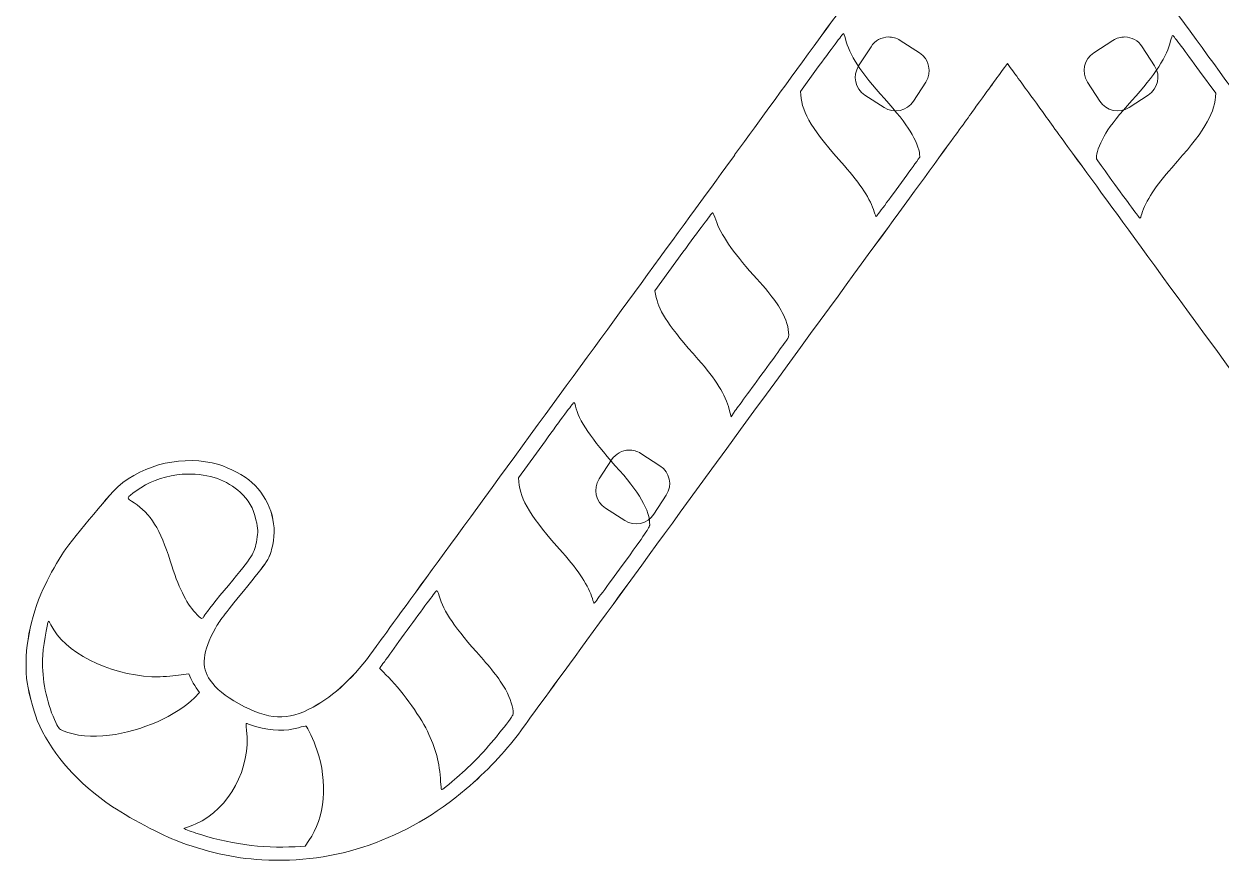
# Model space of a CAD drawing. Header units: centimetres. Extents: x -27.4 to 27.4, y -38.2 to 38.3.
# Drawn here: x -22.61 to -11.59, y -38.23 to -30.47 of the extents above; entities that cross this region are included whole.
import ezdxf

# ---------------------------------------------------------------- set-up
doc = ezdxf.new("R2010")
doc.units = ezdxf.units.CM
doc.header["$MEASUREMENT"] = 0
doc.layers.add('layer 1', color=7, linetype='Continuous')

msp = doc.modelspace()

# ---------------------------------------------------------------- linework, layer by layer
at = {"layer": 'layer 1', "color": 1, "lineweight": 9}
for points, knots in [([(-11.87119, -26.58592), (-12.13626, -26.58188), (-12.39612, -26.68261), (-12.55038, -26.86274), (-12.55038, -26.86274), (-12.57625, -26.89314), (-12.88287, -27.30877), (-13.23125, -27.78655), (-13.23125, -27.78655), (-13.28624, -27.86187), (-13.47354, -28.11848), (-13.55411, -28.229), (-13.55411, -28.229), (-13.63092, -28.12386), (-13.81189, -27.87586), (-13.86475, -27.80346), (-13.86475, -27.80346), (-14.21314, -27.32568), (-14.51975, -26.9101), (-14.54578, -26.87948), (-14.54578, -26.87948), (-14.69988, -26.69935), (-14.95974, -26.59862), (-15.22486, -26.60271), (-15.22486, -26.60271), (-15.31338, -26.604), (-15.4022, -26.617), (-15.48814, -26.6424), (-15.48814, -26.6424), (-15.56055, -26.66402), (-15.5975, -26.67998), (-15.67153, -26.7218), (-15.67153, -26.7218), (-15.72263, -26.75059), (-15.77812, -26.78558), (-15.79503, -26.79942), (-15.79503, -26.79942), (-15.969, -26.94263), (-16.05295, -27.15351), (-16.0175, -27.35872), (-16.0175, -27.35872), (-15.99617, -27.48274), (-15.98513, -27.50028), (-15.59666, -28.03259), (-15.59666, -28.03259), (-15.38237, -28.32632), (-14.81573, -29.10283), (-14.50379, -29.53033), (-14.50379, -29.53033), (-14.80061, -29.937), (-14.98466, -30.18938), (-15.27918, -30.5928), (-15.27918, -30.5928), (-15.577, -31.00092), (-15.82712, -31.34377), (-16.06727, -31.67312), (-16.06727, -31.67312), (-16.06727, -31.67312), (-16.06565, -31.67462), (-16.06565, -31.67462), (-16.06565, -31.67462), (-16.48274, -32.24626), (-17.18847, -33.21336), (-17.87617, -34.15539), (-17.87617, -34.15539), (-18.65401, -35.22125), (-19.33697, -36.15761), (-19.39312, -36.23652), (-19.39312, -36.23652), (-19.56725, -36.47917), (-19.75504, -36.65606), (-19.9503, -36.7615), (-19.9503, -36.7615), (-20.18643, -36.88876), (-20.36039, -36.88076), (-20.63067, -36.73058), (-20.63067, -36.73058), (-20.76947, -36.65327), (-20.83846, -36.59715), (-20.89724, -36.51367), (-20.89724, -36.51367), (-20.98427, -36.38998), (-20.97061, -36.25101), (-20.85021, -36.03505), (-20.85021, -36.03505), (-20.81051, -35.96428), (-20.77093, -35.91187), (-20.5913, -35.69237), (-20.5913, -35.69237), (-20.35893, -35.40855), (-20.34981, -35.39426), (-20.32148, -35.26604), (-20.32148, -35.26604), (-20.27624, -35.0605), (-20.35077, -34.83737), (-20.51415, -34.69011), (-20.51415, -34.69011), (-20.57988, -34.63075), (-20.72361, -34.55343), (-20.8183, -34.52644), (-20.8183, -34.52644), (-21.13611, -34.43578), (-21.50942, -34.5181), (-21.74782, -34.73147), (-21.74782, -34.73147), (-21.8316, -34.80662), (-22.19645, -35.24875), (-22.26397, -35.35731), (-22.26397, -35.35731), (-22.32842, -35.46079), (-22.39337, -35.5796), (-22.43582, -35.67204), (-22.43582, -35.67204), (-22.55641, -35.9342), (-22.6132, -36.23848), (-22.58879, -36.49267), (-22.58879, -36.49267), (-22.5795, -36.58999), (-22.52859, -36.79179), (-22.49018, -36.88339), (-22.49018, -36.88339), (-22.37254, -37.16442), (-22.16604, -37.41062), (-21.85814, -37.63728), (-21.85814, -37.63728), (-21.71754, -37.7408), (-21.38265, -37.92368), (-21.21681, -37.98766), (-21.21681, -37.98766), (-20.94294, -38.09327), (-20.68275, -38.15218), (-20.42142, -38.16781), (-20.42142, -38.16781), (-19.74301, -38.2083), (-19.09272, -37.98247), (-18.53946, -37.51427), (-18.53946, -37.51427), (-18.35557, -37.35854), (-18.17707, -37.17058), (-18.05843, -37.0087), (-18.05843, -37.0087), (-18.0161, -36.95075), (-17.34536, -36.03135), (-16.56768, -34.96548), (-16.56768, -34.96548), (-14.93046, -32.72159), (-14.58106, -32.24284), (-14.09616, -31.57827), (-14.09616, -31.57827), (-13.97948, -31.4183), (-13.89975, -31.3086), (-13.84067, -31.22467), (-13.84067, -31.22467), (-13.66608, -30.98546), (-13.70136, -31.03379), (-13.55411, -30.83183), (-13.55411, -30.83183), (-13.40163, -31.04095), (-13.43725, -30.99197), (-13.25516, -31.24158), (-13.25516, -31.24158), (-13.19609, -31.3254), (-13.11636, -31.43525), (-12.99968, -31.59501), (-12.99968, -31.59501), (-12.51476, -32.25963), (-12.16538, -32.73853), (-10.52816, -34.98222), (-10.52816, -34.98222), (-9.75048, -36.0481), (-9.07973, -36.96766), (-9.03741, -37.02544), (-9.03741, -37.02544), (-8.9188, -37.18736), (-8.74026, -37.37529), (-8.55638, -37.53106), (-8.55638, -37.53106), (-8.00311, -37.99938), (-7.35286, -38.22524), (-6.67445, -38.18472), (-6.67445, -38.18472), (-6.41309, -38.16909), (-6.1529, -38.11019), (-5.87903, -38.00459), (-5.87903, -38.00459), (-5.71319, -37.94064), (-5.3783, -37.75755), (-5.2377, -37.65407), (-5.2377, -37.65407), (-4.92985, -37.42753), (-4.72334, -37.18117), (-4.60565, -36.90013), (-4.60565, -36.90013), (-4.56725, -36.80853), (-4.51634, -36.60673), (-4.50705, -36.50942), (-4.50705, -36.50942), (-4.48264, -36.25542), (-4.53946, -35.95095), (-4.66002, -35.68879), (-4.66002, -35.68879), (-4.70251, -35.59652), (-4.76742, -35.47758), (-4.83186, -35.37422), (-4.83186, -35.37422), (-4.89939, -35.26553), (-5.26424, -34.82342), (-5.34805, -34.7484), (-5.34805, -34.7484), (-5.58642, -34.53489), (-5.95972, -34.45253), (-6.27754, -34.54318), (-6.27754, -34.54318), (-6.37227, -34.57034), (-6.51595, -34.64766), (-6.58168, -34.7069), (-6.58168, -34.7069), (-6.74507, -34.85433), (-6.81959, -35.07724), (-6.77436, -35.28295), (-6.77436, -35.28295), (-6.74603, -35.41101), (-6.73695, -35.42534), (-6.50454, -35.70928), (-6.50454, -35.70928), (-6.3249, -35.92866), (-6.28537, -35.98106), (-6.24567, -36.05201), (-6.24567, -36.05201), (-6.12523, -36.26776), (-6.11157, -36.40673), (-6.19863, -36.53041), (-6.19863, -36.53041), (-6.25737, -36.6139), (-6.32636, -36.67005), (-6.46517, -36.74733), (-6.46517, -36.74733), (-6.73545, -36.89772), (-6.90941, -36.90568), (-7.14553, -36.77824), (-7.14553, -36.77824), (-7.34083, -36.67297), (-7.52858, -36.49608), (-7.70272, -36.25331), (-7.70272, -36.25331), (-7.75887, -36.17436), (-8.44181, -35.23804), (-9.21967, -34.17233), (-9.21967, -34.17233), (-9.90737, -33.2301), (-10.6131, -32.26321), (-11.03019, -31.69154), (-11.03019, -31.69154), (-11.03019, -31.69154), (-11.02856, -31.68991), (-11.02856, -31.68991), (-11.02856, -31.68991), (-11.26876, -31.36068), (-11.51888, -31.01784), (-11.81666, -30.60971), (-11.81666, -30.60971), (-12.11593, -30.19979), (-12.30339, -29.94267), (-12.60442, -29.53033), (-12.60442, -29.53033), (-12.28677, -29.09504), (-11.7161, -28.31279), (-11.49917, -28.01568), (-11.49917, -28.01568), (-11.11092, -27.48353), (-11.09983, -27.46578), (-11.07834, -27.34197), (-11.07834, -27.34197), (-11.04306, -27.1366), (-11.12683, -26.92572), (-11.3008, -26.78267), (-11.3008, -26.78267), (-11.31771, -26.76867), (-11.37337, -26.73384), (-11.42431, -26.70505), (-11.42431, -26.70505), (-11.49851, -26.66323), (-11.53546, -26.64711), (-11.60769, -26.62562), (-11.60769, -26.62562), (-11.69364, -26.60007), (-11.78266, -26.58725), (-11.87101, -26.58592), (-11.87101, -26.58592), (-11.87101, -26.58592), (-11.87119, -26.58592), (-11.87119, -26.58592)], [0, 0, 0, 0, 0.01351351, 0.01351351, 0.01351351, 0.01351351, 0.02702703, 0.02702703, 0.02702703, 0.02702703, 0.04054054, 0.04054054, 0.04054054, 0.04054054, 0.05405405, 0.05405405, 0.05405405, 0.05405405, 0.06756757, 0.06756757, 0.06756757, 0.06756757, 0.08108108, 0.08108108, 0.08108108, 0.08108108, 0.09459459, 0.09459459, 0.09459459, 0.09459459, 0.10810811, 0.10810811, 0.10810811, 0.10810811, 0.12162162, 0.12162162, 0.12162162, 0.12162162, 0.13513514, 0.13513514, 0.13513514, 0.13513514, 0.14864865, 0.14864865, 0.14864865, 0.14864865, 0.16216216, 0.16216216, 0.16216216, 0.16216216, 0.17567568, 0.17567568, 0.17567568, 0.17567568, 0.18918919, 0.18918919, 0.18918919, 0.18918919, 0.2027027, 0.2027027, 0.2027027, 0.2027027, 0.21621622, 0.21621622, 0.21621622, 0.21621622, 0.22972973, 0.22972973, 0.22972973, 0.22972973, 0.24324324, 0.24324324, 0.24324324, 0.24324324, 0.25675676, 0.25675676, 0.25675676, 0.25675676, 0.27027027, 0.27027027, 0.27027027, 0.27027027, 0.28378378, 0.28378378, 0.28378378, 0.28378378, 0.2972973, 0.2972973, 0.2972973, 0.2972973, 0.31081081, 0.31081081, 0.31081081, 0.31081081, 0.32432432, 0.32432432, 0.32432432, 0.32432432, 0.33783784, 0.33783784, 0.33783784, 0.33783784, 0.35135135, 0.35135135, 0.35135135, 0.35135135, 0.36486486, 0.36486486, 0.36486486, 0.36486486, 0.37837838, 0.37837838, 0.37837838, 0.37837838, 0.39189189, 0.39189189, 0.39189189, 0.39189189, 0.40540541, 0.40540541, 0.40540541, 0.40540541, 0.41891892, 0.41891892, 0.41891892, 0.41891892, 0.43243243, 0.43243243, 0.43243243, 0.43243243, 0.44594595, 0.44594595, 0.44594595, 0.44594595, 0.45945946, 0.45945946, 0.45945946, 0.45945946, 0.47297297, 0.47297297, 0.47297297, 0.47297297, 0.48648649, 0.48648649, 0.48648649, 0.48648649, 0.5, 0.5, 0.5, 0.5, 0.51351351, 0.51351351, 0.51351351, 0.51351351, 0.52702703, 0.52702703, 0.52702703, 0.52702703, 0.54054054, 0.54054054, 0.54054054, 0.54054054, 0.55405405, 0.55405405, 0.55405405, 0.55405405, 0.56756757, 0.56756757, 0.56756757, 0.56756757, 0.58108108, 0.58108108, 0.58108108, 0.58108108, 0.59459459, 0.59459459, 0.59459459, 0.59459459, 0.60810811, 0.60810811, 0.60810811, 0.60810811, 0.62162162, 0.62162162, 0.62162162, 0.62162162, 0.63513514, 0.63513514, 0.63513514, 0.63513514, 0.64864865, 0.64864865, 0.64864865, 0.64864865, 0.66216216, 0.66216216, 0.66216216, 0.66216216, 0.67567568, 0.67567568, 0.67567568, 0.67567568, 0.68918919, 0.68918919, 0.68918919, 0.68918919, 0.7027027, 0.7027027, 0.7027027, 0.7027027, 0.71621622, 0.71621622, 0.71621622, 0.71621622, 0.72972973, 0.72972973, 0.72972973, 0.72972973, 0.74324324, 0.74324324, 0.74324324, 0.74324324, 0.75675676, 0.75675676, 0.75675676, 0.75675676, 0.77027027, 0.77027027, 0.77027027, 0.77027027, 0.78378378, 0.78378378, 0.78378378, 0.78378378, 0.7972973, 0.7972973, 0.7972973, 0.7972973, 0.81081081, 0.81081081, 0.81081081, 0.81081081, 0.82432432, 0.82432432, 0.82432432, 0.82432432, 0.83783784, 0.83783784, 0.83783784, 0.83783784, 0.85135135, 0.85135135, 0.85135135, 0.85135135, 0.86486486, 0.86486486, 0.86486486, 0.86486486, 0.87837838, 0.87837838, 0.87837838, 0.87837838, 0.89189189, 0.89189189, 0.89189189, 0.89189189, 0.90540541, 0.90540541, 0.90540541, 0.90540541, 0.91891892, 0.91891892, 0.91891892, 0.91891892, 0.93243243, 0.93243243, 0.93243243, 0.93243243, 0.94594595, 0.94594595, 0.94594595, 0.94594595, 0.95945946, 0.95945946, 0.95945946, 0.95945946, 0.97297297, 0.97297297, 0.97297297, 0.97297297, 1, 1, 1, 1]), ([(-14.65056, -30.58725), (-14.61315, -30.58646), (-14.5749, -30.59671), (-14.54091, -30.61849), (-14.54091, -30.61849), (-14.54091, -30.61849), (-14.36449, -30.73227), (-14.36449, -30.73227), (-14.36449, -30.73227), (-14.27367, -30.79084), (-14.2478, -30.91106), (-14.30642, -31.00187), (-14.30642, -31.00187), (-14.30642, -31.00187), (-14.42015, -31.17831), (-14.42015, -31.17831), (-14.42015, -31.17831), (-14.47872, -31.2689), (-14.59898, -31.29494), (-14.68963, -31.23637), (-14.68963, -31.23637), (-14.68963, -31.23637), (-14.86601, -31.12264), (-14.86601, -31.12264), (-14.86601, -31.12264), (-14.95683, -31.06403), (-14.9827, -30.94381), (-14.92429, -30.85316), (-14.92429, -30.85316), (-14.92429, -30.85316), (-14.81052, -30.67673), (-14.81052, -30.67673), (-14.81052, -30.67673), (-14.77391, -30.61996), (-14.71304, -30.58855), (-14.65056, -30.58725)], [0, 0, 0, 0, 0.1, 0.1, 0.1, 0.1, 0.2, 0.2, 0.2, 0.2, 0.3, 0.3, 0.3, 0.3, 0.4, 0.4, 0.4, 0.4, 0.5, 0.5, 0.5, 0.5, 0.6, 0.6, 0.6, 0.6, 0.7, 0.7, 0.7, 0.7, 0.8, 0.8, 0.8, 0.8, 1, 1, 1, 1]), ([(-12.47182, -30.58725), (-12.40932, -30.58855), (-12.34863, -30.61996), (-12.31201, -30.67673), (-12.31201, -30.67673), (-12.31201, -30.67673), (-12.19824, -30.85316), (-12.19824, -30.85316), (-12.19824, -30.85316), (-12.13967, -30.94381), (-12.16555, -31.06403), (-12.25636, -31.12264), (-12.25636, -31.12264), (-12.25636, -31.12264), (-12.43274, -31.23637), (-12.43274, -31.23637), (-12.43274, -31.23637), (-12.52356, -31.29494), (-12.64379, -31.2689), (-12.70223, -31.17831), (-12.70223, -31.17831), (-12.70223, -31.17831), (-12.81596, -31.00187), (-12.81596, -31.00187), (-12.81596, -31.00187), (-12.87458, -30.91106), (-12.84866, -30.79084), (-12.75788, -30.73227), (-12.75788, -30.73227), (-12.75788, -30.73227), (-12.58146, -30.61849), (-12.58146, -30.61849), (-12.58146, -30.61849), (-12.54746, -30.59671), (-12.50939, -30.58646), (-12.47182, -30.58725)], [0, 0, 0, 0, 0.1, 0.1, 0.1, 0.1, 0.2, 0.2, 0.2, 0.2, 0.3, 0.3, 0.3, 0.3, 0.4, 0.4, 0.4, 0.4, 0.5, 0.5, 0.5, 0.5, 0.6, 0.6, 0.6, 0.6, 0.7, 0.7, 0.7, 0.7, 0.8, 0.8, 0.8, 0.8, 1, 1, 1, 1]), ([(-17.04041, -34.39313), (-17.00297, -34.39234), (-16.96472, -34.40241), (-16.93073, -34.42437), (-16.93073, -34.42437), (-16.93073, -34.42437), (-16.75431, -34.53814), (-16.75431, -34.53814), (-16.75431, -34.53814), (-16.66354, -34.59671), (-16.63767, -34.71699), (-16.69607, -34.80763), (-16.69607, -34.80763), (-16.69607, -34.80763), (-16.8098, -34.98402), (-16.8098, -34.98402), (-16.8098, -34.98402), (-16.86841, -35.07482), (-16.98863, -35.1007), (-17.07945, -35.04224), (-17.07945, -35.04224), (-17.07945, -35.04224), (-17.25584, -34.92853), (-17.25584, -34.92853), (-17.25584, -34.92853), (-17.34665, -34.86995), (-17.37252, -34.74968), (-17.31395, -34.65886), (-17.31395, -34.65886), (-17.31395, -34.65886), (-17.20017, -34.48249), (-17.20017, -34.48249), (-17.20017, -34.48249), (-17.1636, -34.4257), (-17.10303, -34.39447), (-17.04041, -34.39313)], [0, 0, 0, 0, 0.1, 0.1, 0.1, 0.1, 0.2, 0.2, 0.2, 0.2, 0.3, 0.3, 0.3, 0.3, 0.4, 0.4, 0.4, 0.4, 0.5, 0.5, 0.5, 0.5, 0.6, 0.6, 0.6, 0.6, 0.7, 0.7, 0.7, 0.7, 0.8, 0.8, 0.8, 0.8, 1, 1, 1, 1])]:
    msp.add_open_spline(points, degree=3, knots=knots, dxfattribs=at)
at = {"layer": 'layer 1', "color": 2, "lineweight": 9}
for points, knots in [([(-11.87101, -26.58575), (-12.13626, -26.58188), (-12.39612, -26.68261), (-12.55021, -26.86274), (-12.55021, -26.86274), (-12.57609, -26.89314), (-12.8827, -27.30877), (-13.23108, -27.78655), (-13.23108, -27.78655), (-13.28607, -27.86187), (-13.47341, -28.11848), (-13.55411, -28.229), (-13.55411, -28.229), (-13.63076, -28.12386), (-13.81189, -27.87586), (-13.86458, -27.8033), (-13.86458, -27.8033), (-14.21297, -27.32568), (-14.51957, -26.9101), (-14.54561, -26.87948), (-14.54561, -26.87948), (-14.69972, -26.69935), (-14.95958, -26.59862), (-15.22486, -26.60271), (-15.22486, -26.60271), (-15.31321, -26.604), (-15.4022, -26.617), (-15.48797, -26.6424), (-15.48797, -26.6424), (-15.56037, -26.66402), (-15.59733, -26.67998), (-15.67135, -26.7218), (-15.67135, -26.7218), (-15.72247, -26.75059), (-15.77796, -26.78558), (-15.79487, -26.79942), (-15.79487, -26.79942), (-15.96883, -26.94263), (-16.05282, -27.15351), (-16.01733, -27.35872), (-16.01733, -27.35872), (-15.99599, -27.48274), (-15.98496, -27.50028), (-15.59649, -28.03259), (-15.59649, -28.03259), (-15.3822, -28.32632), (-14.81556, -29.10283), (-14.50362, -29.53033), (-14.50362, -29.53033), (-14.80044, -29.937), (-14.98448, -30.18938), (-15.27902, -30.5928), (-15.27902, -30.5928), (-15.577, -31.00092), (-15.82712, -31.34377), (-16.0671, -31.67312), (-16.0671, -31.67312), (-16.0671, -31.67312), (-16.06549, -31.67462), (-16.06549, -31.67462), (-16.06549, -31.67462), (-16.48257, -32.24626), (-17.18831, -33.21336), (-17.87601, -34.15539), (-17.87601, -34.15539), (-18.65385, -35.22125), (-19.33684, -36.15761), (-19.39312, -36.23652), (-19.39312, -36.23652), (-19.56709, -36.47917), (-19.75488, -36.65606), (-19.95014, -36.7615), (-19.95014, -36.7615), (-20.18626, -36.88876), (-20.36023, -36.88076), (-20.63051, -36.73058), (-20.63051, -36.73058), (-20.76931, -36.65327), (-20.83846, -36.59715), (-20.89724, -36.51367), (-20.89724, -36.51367), (-20.98427, -36.38998), (-20.97043, -36.25101), (-20.85004, -36.03505), (-20.85004, -36.03505), (-20.81034, -35.96428), (-20.77093, -35.91187), (-20.59114, -35.69237), (-20.59114, -35.69237), (-20.35876, -35.40855), (-20.34964, -35.39426), (-20.32148, -35.26604), (-20.32148, -35.26604), (-20.27607, -35.0605), (-20.3506, -34.83737), (-20.51399, -34.69011), (-20.51399, -34.69011), (-20.57972, -34.63075), (-20.72344, -34.55343), (-20.81813, -34.52644), (-20.81813, -34.52644), (-21.13611, -34.43578), (-21.50925, -34.5181), (-21.74766, -34.73147), (-21.74766, -34.73147), (-21.8316, -34.80662), (-22.19628, -35.24875), (-22.26397, -35.35731), (-22.26397, -35.35731), (-22.32842, -35.46079), (-22.3932, -35.5796), (-22.43564, -35.67204), (-22.43564, -35.67204), (-22.55624, -35.9342), (-22.61303, -36.23848), (-22.58861, -36.49267), (-22.58861, -36.49267), (-22.57933, -36.58999), (-22.52842, -36.79179), (-22.49001, -36.88339), (-22.49001, -36.88339), (-22.37237, -37.16442), (-22.16587, -37.41062), (-21.85797, -37.63728), (-21.85797, -37.63728), (-21.71737, -37.7408), (-21.38248, -37.92368), (-21.21668, -37.98766), (-21.21668, -37.98766), (-20.94278, -38.09327), (-20.68257, -38.15218), (-20.42126, -38.16781), (-20.42126, -38.16781), (-19.74285, -38.2083), (-19.09255, -37.98247), (-18.53929, -37.51427), (-18.53929, -37.51427), (-18.35541, -37.35854), (-18.17691, -37.17058), (-18.05826, -37.0087), (-18.05826, -37.0087), (-18.01598, -36.95075), (-17.3452, -36.03135), (-16.56751, -34.96548), (-16.56751, -34.96548), (-14.93046, -32.72159), (-14.5809, -32.24284), (-14.096, -31.57827), (-14.096, -31.57827), (-13.97932, -31.4183), (-13.89958, -31.3086), (-13.8405, -31.22467), (-13.8405, -31.22467), (-13.66591, -30.98546), (-13.7012, -31.03379), (-13.55394, -30.83183), (-13.55394, -30.83183), (-13.40147, -31.04095), (-13.43708, -30.99197), (-13.25499, -31.24158), (-13.25499, -31.24158), (-13.19593, -31.3254), (-13.11619, -31.43525), (-12.99955, -31.59501), (-12.99955, -31.59501), (-12.5146, -32.25963), (-12.16522, -32.73853), (-10.52816, -34.98222), (-10.52816, -34.98222), (-9.75031, -36.04826), (-9.07957, -36.96766), (-9.03724, -37.02544), (-9.03724, -37.02544), (-8.91864, -37.18736), (-8.74009, -37.37529), (-8.55622, -37.53106), (-8.55622, -37.53106), (-8.00294, -37.99938), (-7.3527, -38.22524), (-6.67429, -38.18472), (-6.67429, -38.18472), (-6.41309, -38.16909), (-6.15272, -38.11019), (-5.87903, -38.00459), (-5.87903, -38.00459), (-5.71302, -37.94064), (-5.37813, -37.75755), (-5.23754, -37.65407), (-5.23754, -37.65407), (-4.92967, -37.42753), (-4.72334, -37.18117), (-4.60549, -36.90013), (-4.60549, -36.90013), (-4.56712, -36.80853), (-4.51618, -36.60673), (-4.50688, -36.50942), (-4.50688, -36.50942), (-4.48264, -36.25542), (-4.5393, -35.95095), (-4.65985, -35.68879), (-4.65985, -35.68879), (-4.70234, -35.59652), (-4.76725, -35.47758), (-4.83169, -35.37422), (-4.83169, -35.37422), (-4.89923, -35.2657), (-5.26407, -34.82342), (-5.34789, -34.7484), (-5.34789, -34.7484), (-5.58626, -34.53489), (-5.95956, -34.45253), (-6.27737, -34.54318), (-6.27737, -34.54318), (-6.37227, -34.57034), (-6.51578, -34.64766), (-6.58152, -34.7069), (-6.58152, -34.7069), (-6.7449, -34.85433), (-6.81959, -35.07724), (-6.77419, -35.28295), (-6.77419, -35.28295), (-6.74586, -35.41101), (-6.73678, -35.42534), (-6.50436, -35.70928), (-6.50436, -35.70928), (-6.32474, -35.92866), (-6.2852, -35.98106), (-6.24567, -36.05201), (-6.24567, -36.05201), (-6.12507, -36.26776), (-6.1114, -36.40673), (-6.19847, -36.53041), (-6.19847, -36.53041), (-6.25721, -36.61406), (-6.32619, -36.67005), (-6.465, -36.74733), (-6.465, -36.74733), (-6.73528, -36.89772), (-6.90925, -36.90568), (-7.14536, -36.77824), (-7.14536, -36.77824), (-7.34067, -36.67297), (-7.52846, -36.49608), (-7.70254, -36.25331), (-7.70254, -36.25331), (-7.7587, -36.17436), (-8.44181, -35.23804), (-9.21967, -34.17233), (-9.21967, -34.17233), (-9.90737, -33.2301), (-10.61294, -32.26321), (-11.03002, -31.69154), (-11.03002, -31.69154), (-11.03002, -31.69154), (-11.02839, -31.68991), (-11.02839, -31.68991), (-11.02839, -31.68991), (-11.26859, -31.36068), (-11.51871, -31.01784), (-11.81649, -30.60971), (-11.81649, -30.60971), (-12.11576, -30.19979), (-12.30339, -29.94267), (-12.60425, -29.53033), (-12.60425, -29.53033), (-12.28661, -29.09504), (-11.71593, -28.31279), (-11.499, -28.01568), (-11.499, -28.01568), (-11.11075, -27.48353), (-11.09967, -27.46578), (-11.07834, -27.34197), (-11.07834, -27.34197), (-11.04289, -27.1366), (-11.12683, -26.92572), (-11.3008, -26.78267), (-11.3008, -26.78267), (-11.31759, -26.76867), (-11.37319, -26.73384), (-11.42415, -26.70505), (-11.42415, -26.70505), (-11.49834, -26.66323), (-11.53529, -26.64711), (-11.60753, -26.62562), (-11.60753, -26.62562), (-11.69347, -26.60007), (-11.7825, -26.58725), (-11.87085, -26.58575), (-11.87085, -26.58575), (-11.87085, -26.58575), (-11.87101, -26.58575), (-11.87101, -26.58575)], [0, 0, 0, 0, 0.01351351, 0.01351351, 0.01351351, 0.01351351, 0.02702703, 0.02702703, 0.02702703, 0.02702703, 0.04054054, 0.04054054, 0.04054054, 0.04054054, 0.05405405, 0.05405405, 0.05405405, 0.05405405, 0.06756757, 0.06756757, 0.06756757, 0.06756757, 0.08108108, 0.08108108, 0.08108108, 0.08108108, 0.09459459, 0.09459459, 0.09459459, 0.09459459, 0.10810811, 0.10810811, 0.10810811, 0.10810811, 0.12162162, 0.12162162, 0.12162162, 0.12162162, 0.13513514, 0.13513514, 0.13513514, 0.13513514, 0.14864865, 0.14864865, 0.14864865, 0.14864865, 0.16216216, 0.16216216, 0.16216216, 0.16216216, 0.17567568, 0.17567568, 0.17567568, 0.17567568, 0.18918919, 0.18918919, 0.18918919, 0.18918919, 0.2027027, 0.2027027, 0.2027027, 0.2027027, 0.21621622, 0.21621622, 0.21621622, 0.21621622, 0.22972973, 0.22972973, 0.22972973, 0.22972973, 0.24324324, 0.24324324, 0.24324324, 0.24324324, 0.25675676, 0.25675676, 0.25675676, 0.25675676, 0.27027027, 0.27027027, 0.27027027, 0.27027027, 0.28378378, 0.28378378, 0.28378378, 0.28378378, 0.2972973, 0.2972973, 0.2972973, 0.2972973, 0.31081081, 0.31081081, 0.31081081, 0.31081081, 0.32432432, 0.32432432, 0.32432432, 0.32432432, 0.33783784, 0.33783784, 0.33783784, 0.33783784, 0.35135135, 0.35135135, 0.35135135, 0.35135135, 0.36486486, 0.36486486, 0.36486486, 0.36486486, 0.37837838, 0.37837838, 0.37837838, 0.37837838, 0.39189189, 0.39189189, 0.39189189, 0.39189189, 0.40540541, 0.40540541, 0.40540541, 0.40540541, 0.41891892, 0.41891892, 0.41891892, 0.41891892, 0.43243243, 0.43243243, 0.43243243, 0.43243243, 0.44594595, 0.44594595, 0.44594595, 0.44594595, 0.45945946, 0.45945946, 0.45945946, 0.45945946, 0.47297297, 0.47297297, 0.47297297, 0.47297297, 0.48648649, 0.48648649, 0.48648649, 0.48648649, 0.5, 0.5, 0.5, 0.5, 0.51351351, 0.51351351, 0.51351351, 0.51351351, 0.52702703, 0.52702703, 0.52702703, 0.52702703, 0.54054054, 0.54054054, 0.54054054, 0.54054054, 0.55405405, 0.55405405, 0.55405405, 0.55405405, 0.56756757, 0.56756757, 0.56756757, 0.56756757, 0.58108108, 0.58108108, 0.58108108, 0.58108108, 0.59459459, 0.59459459, 0.59459459, 0.59459459, 0.60810811, 0.60810811, 0.60810811, 0.60810811, 0.62162162, 0.62162162, 0.62162162, 0.62162162, 0.63513514, 0.63513514, 0.63513514, 0.63513514, 0.64864865, 0.64864865, 0.64864865, 0.64864865, 0.66216216, 0.66216216, 0.66216216, 0.66216216, 0.67567568, 0.67567568, 0.67567568, 0.67567568, 0.68918919, 0.68918919, 0.68918919, 0.68918919, 0.7027027, 0.7027027, 0.7027027, 0.7027027, 0.71621622, 0.71621622, 0.71621622, 0.71621622, 0.72972973, 0.72972973, 0.72972973, 0.72972973, 0.74324324, 0.74324324, 0.74324324, 0.74324324, 0.75675676, 0.75675676, 0.75675676, 0.75675676, 0.77027027, 0.77027027, 0.77027027, 0.77027027, 0.78378378, 0.78378378, 0.78378378, 0.78378378, 0.7972973, 0.7972973, 0.7972973, 0.7972973, 0.81081081, 0.81081081, 0.81081081, 0.81081081, 0.82432432, 0.82432432, 0.82432432, 0.82432432, 0.83783784, 0.83783784, 0.83783784, 0.83783784, 0.85135135, 0.85135135, 0.85135135, 0.85135135, 0.86486486, 0.86486486, 0.86486486, 0.86486486, 0.87837838, 0.87837838, 0.87837838, 0.87837838, 0.89189189, 0.89189189, 0.89189189, 0.89189189, 0.90540541, 0.90540541, 0.90540541, 0.90540541, 0.91891892, 0.91891892, 0.91891892, 0.91891892, 0.93243243, 0.93243243, 0.93243243, 0.93243243, 0.94594595, 0.94594595, 0.94594595, 0.94594595, 0.95945946, 0.95945946, 0.95945946, 0.95945946, 0.97297297, 0.97297297, 0.97297297, 0.97297297, 1, 1, 1, 1]), ([(-15.06652, -30.55567), (-15.06148, -30.55259), (-15.05185, -30.57472), (-15.04518, -30.605), (-15.04518, -30.605), (-15.01411, -30.74656), (-14.90213, -30.91856), (-14.68751, -31.15501), (-14.68751, -31.15501), (-14.57669, -31.27708), (-14.49304, -31.38268), (-14.44897, -31.45592), (-14.44897, -31.45592), (-14.40322, -31.5319), (-14.36515, -31.624), (-14.36253, -31.665), (-14.36253, -31.665), (-14.36253, -31.665), (-14.36074, -31.69316), (-14.36074, -31.69316), (-14.36074, -31.69316), (-14.39702, -31.74411), (-14.44147, -31.8056), (-14.50492, -31.89283), (-14.50492, -31.89283), (-14.64372, -32.0837), (-14.75944, -32.2401), (-14.76236, -32.24059), (-14.76236, -32.24059), (-14.76511, -32.24106), (-14.77294, -32.22235), (-14.77994, -32.19893), (-14.77994, -32.19893), (-14.81394, -32.08438), (-14.90783, -31.94003), (-15.05594, -31.77452), (-15.05594, -31.77452), (-15.34542, -31.45099), (-15.44385, -31.2912), (-15.45835, -31.12148), (-15.45835, -31.12148), (-15.45835, -31.12148), (-15.46111, -31.08828), (-15.46111, -31.08828), (-15.46111, -31.08828), (-15.46111, -31.08828), (-15.31222, -30.88374), (-15.31222, -30.88374), (-15.31222, -30.88374), (-15.31222, -30.88374), (-15.31109, -30.88407), (-15.31109, -30.88407), (-15.31109, -30.88407), (-15.18141, -30.70651), (-15.07122, -30.55863), (-15.06618, -30.55567), (-15.06618, -30.55567), (-15.06618, -30.55567), (-15.06652, -30.55567), (-15.06652, -30.55567)], [0, 0, 0, 0, 0.0625, 0.0625, 0.0625, 0.0625, 0.125, 0.125, 0.125, 0.125, 0.1875, 0.1875, 0.1875, 0.1875, 0.25, 0.25, 0.25, 0.25, 0.3125, 0.3125, 0.3125, 0.3125, 0.375, 0.375, 0.375, 0.375, 0.4375, 0.4375, 0.4375, 0.4375, 0.5, 0.5, 0.5, 0.5, 0.5625, 0.5625, 0.5625, 0.5625, 0.625, 0.625, 0.625, 0.625, 0.6875, 0.6875, 0.6875, 0.6875, 0.75, 0.75, 0.75, 0.75, 0.8125, 0.8125, 0.8125, 0.8125, 0.875, 0.875, 0.875, 0.875, 1, 1, 1, 1]), ([(-12.03128, -30.57246), (-12.03016, -30.57213), (-12.03016, -30.5723), (-12.02965, -30.57246), (-12.02965, -30.57246), (-12.02461, -30.57554), (-11.91447, -30.72331), (-11.78474, -30.90098), (-11.78474, -30.90098), (-11.78474, -30.90098), (-11.78345, -30.90065), (-11.78345, -30.90065), (-11.78345, -30.90065), (-11.78345, -30.90065), (-11.63457, -31.10507), (-11.63457, -31.10507), (-11.63457, -31.10507), (-11.63457, -31.10507), (-11.63748, -31.13826), (-11.63748, -31.13826), (-11.63748, -31.13826), (-11.65197, -31.30798), (-11.75042, -31.46795), (-12.0399, -31.79126), (-12.0399, -31.79126), (-12.18799, -31.95694), (-12.2819, -32.10112), (-12.31572, -32.21584), (-12.31572, -32.21584), (-12.32272, -32.23909), (-12.33055, -32.258), (-12.33347, -32.2575), (-12.33347, -32.2575), (-12.33626, -32.25701), (-12.45211, -32.10045), (-12.59075, -31.90974), (-12.59075, -31.90974), (-12.65437, -31.82234), (-12.69865, -31.76085), (-12.73493, -31.7099), (-12.73493, -31.7099), (-12.73493, -31.7099), (-12.73314, -31.68191), (-12.73314, -31.68191), (-12.73314, -31.68191), (-12.73056, -31.64091), (-12.6926, -31.54882), (-12.6469, -31.47266), (-12.6469, -31.47266), (-12.60279, -31.39943), (-12.51915, -31.29382), (-12.40833, -31.17193), (-12.40833, -31.17193), (-12.19353, -30.93547), (-12.08173, -30.76334), (-12.05048, -30.62192), (-12.05048, -30.62192), (-12.04481, -30.59537), (-12.03665, -30.57505), (-12.03128, -30.57246)], [0, 0, 0, 0, 0.0625, 0.0625, 0.0625, 0.0625, 0.125, 0.125, 0.125, 0.125, 0.1875, 0.1875, 0.1875, 0.1875, 0.25, 0.25, 0.25, 0.25, 0.3125, 0.3125, 0.3125, 0.3125, 0.375, 0.375, 0.375, 0.375, 0.4375, 0.4375, 0.4375, 0.4375, 0.5, 0.5, 0.5, 0.5, 0.5625, 0.5625, 0.5625, 0.5625, 0.625, 0.625, 0.625, 0.625, 0.6875, 0.6875, 0.6875, 0.6875, 0.75, 0.75, 0.75, 0.75, 0.8125, 0.8125, 0.8125, 0.8125, 0.875, 0.875, 0.875, 0.875, 1, 1, 1, 1]), ([(-16.27119, -32.20851), (-16.26453, -32.21098), (-16.25295, -32.23455), (-16.24041, -32.27133), (-16.24041, -32.27133), (-16.19405, -32.40818), (-16.08777, -32.56374), (-15.89314, -32.78003), (-15.89314, -32.78003), (-15.72214, -32.97008), (-15.66094, -33.05322), (-15.60791, -33.16761), (-15.60791, -33.16761), (-15.57375, -33.24152), (-15.55859, -33.33426), (-15.57583, -33.36358), (-15.57583, -33.36358), (-15.584, -33.37591), (-15.69173, -33.52513), (-15.81603, -33.69472), (-15.81603, -33.69472), (-15.94068, -33.86428), (-16.05557, -34.02149), (-16.07086, -34.04441), (-16.07086, -34.04441), (-16.07086, -34.04441), (-16.09902, -34.08606), (-16.09902, -34.08606), (-16.09902, -34.08606), (-16.09902, -34.08606), (-16.1166, -34.01774), (-16.1166, -34.01774), (-16.1166, -34.01774), (-16.1516, -33.88269), (-16.23962, -33.74076), (-16.40251, -33.55704), (-16.40251, -33.55704), (-16.66679, -33.25893), (-16.75922, -33.12272), (-16.78801, -32.98816), (-16.78801, -32.98816), (-16.78801, -32.98816), (-16.80168, -32.92517), (-16.80168, -32.92517), (-16.80168, -32.92517), (-16.80168, -32.92517), (-16.54294, -32.57028), (-16.54294, -32.57028), (-16.54294, -32.57028), (-16.54294, -32.57028), (-16.54294, -32.57045), (-16.54294, -32.57045), (-16.54294, -32.57045), (-16.40038, -32.37532), (-16.27948, -32.2126), (-16.27411, -32.20885), (-16.27411, -32.20885), (-16.27299, -32.20818), (-16.27248, -32.20818), (-16.27153, -32.20851), (-16.27153, -32.20851), (-16.27153, -32.20851), (-16.27119, -32.20851), (-16.27119, -32.20851)], [0, 0, 0, 0, 0.05882353, 0.05882353, 0.05882353, 0.05882353, 0.11764706, 0.11764706, 0.11764706, 0.11764706, 0.17647059, 0.17647059, 0.17647059, 0.17647059, 0.23529412, 0.23529412, 0.23529412, 0.23529412, 0.29411765, 0.29411765, 0.29411765, 0.29411765, 0.35294118, 0.35294118, 0.35294118, 0.35294118, 0.41176471, 0.41176471, 0.41176471, 0.41176471, 0.47058824, 0.47058824, 0.47058824, 0.47058824, 0.52941176, 0.52941176, 0.52941176, 0.52941176, 0.58823529, 0.58823529, 0.58823529, 0.58823529, 0.64705882, 0.64705882, 0.64705882, 0.64705882, 0.70588235, 0.70588235, 0.70588235, 0.70588235, 0.76470588, 0.76470588, 0.76470588, 0.76470588, 0.82352941, 0.82352941, 0.82352941, 0.82352941, 0.88235294, 0.88235294, 0.88235294, 0.88235294, 1, 1, 1, 1]), ([(-17.54828, -33.95588), (-17.5424, -33.95459), (-17.53736, -33.96517), (-17.53248, -33.98846), (-17.53248, -33.98846), (-17.50791, -34.10901), (-17.37677, -34.30527), (-17.16602, -34.53651), (-17.16602, -34.53651), (-16.94502, -34.7788), (-16.84545, -34.95048), (-16.84888, -35.08362), (-16.84888, -35.08362), (-16.84888, -35.10462), (-16.89019, -35.16448), (-17.1019, -35.45542), (-17.1019, -35.45542), (-17.24055, -35.64618), (-17.3564, -35.80269), (-17.35935, -35.80318), (-17.35935, -35.80318), (-17.36211, -35.80368), (-17.3701, -35.78498), (-17.37694, -35.76169), (-17.37694, -35.76169), (-17.41092, -35.64697), (-17.50466, -35.50262), (-17.65292, -35.33715), (-17.65292, -35.33715), (-17.94241, -35.01363), (-18.04085, -34.85382), (-18.05535, -34.68411), (-18.05535, -34.68411), (-18.05535, -34.68411), (-18.05843, -34.64782), (-18.05843, -34.64782), (-18.05843, -34.64782), (-18.05843, -34.64782), (-17.80976, -34.30656), (-17.80976, -34.30656), (-17.80976, -34.30656), (-17.80976, -34.30656), (-17.80976, -34.3064), (-17.80976, -34.3064), (-17.80976, -34.3064), (-17.67309, -34.11877), (-17.55657, -33.96158), (-17.55086, -33.95721), (-17.55086, -33.95721), (-17.54957, -33.95655), (-17.54907, -33.95604), (-17.54828, -33.95588)], [0, 0, 0, 0, 0.07142857, 0.07142857, 0.07142857, 0.07142857, 0.14285714, 0.14285714, 0.14285714, 0.14285714, 0.21428571, 0.21428571, 0.21428571, 0.21428571, 0.28571429, 0.28571429, 0.28571429, 0.28571429, 0.35714286, 0.35714286, 0.35714286, 0.35714286, 0.42857143, 0.42857143, 0.42857143, 0.42857143, 0.5, 0.5, 0.5, 0.5, 0.57142857, 0.57142857, 0.57142857, 0.57142857, 0.64285714, 0.64285714, 0.64285714, 0.64285714, 0.71428571, 0.71428571, 0.71428571, 0.71428571, 0.78571429, 0.78571429, 0.78571429, 0.78571429, 0.85714286, 0.85714286, 0.85714286, 0.85714286, 1, 1, 1, 1]), ([(-21.10862, -34.61379), (-21.01114, -34.61201), (-20.91024, -34.62633), (-20.83, -34.65482), (-20.83, -34.65482), (-20.75826, -34.68037), (-20.67446, -34.73065), (-20.62126, -34.78026), (-20.62126, -34.78026), (-20.54181, -34.85417), (-20.50161, -34.92527), (-20.47574, -35.03659), (-20.47574, -35.03659), (-20.45641, -35.11973), (-20.45508, -35.14836), (-20.46778, -35.21767), (-20.46778, -35.21767), (-20.49153, -35.34902), (-20.50473, -35.37031), (-20.72977, -35.63963), (-20.72977, -35.63963), (-20.83767, -35.76869), (-20.93561, -35.89121), (-20.94752, -35.9122), (-20.94752, -35.9122), (-20.9734, -35.95744), (-20.97323, -35.95761), (-21.03605, -35.89025), (-21.03605, -35.89025), (-21.12015, -35.8001), (-21.19014, -35.65493), (-21.26534, -35.4146), (-21.26534, -35.4146), (-21.35611, -35.12461), (-21.44905, -34.97573), (-21.59907, -34.88003), (-21.59907, -34.88003), (-21.67297, -34.83283), (-21.67376, -34.83771), (-21.5784, -34.76855), (-21.5784, -34.76855), (-21.46792, -34.68815), (-21.34816, -34.641), (-21.20397, -34.62096), (-21.20397, -34.62096), (-21.17323, -34.61675), (-21.14098, -34.61446), (-21.10862, -34.61379)], [0, 0, 0, 0, 0.07692308, 0.07692308, 0.07692308, 0.07692308, 0.15384615, 0.15384615, 0.15384615, 0.15384615, 0.23076923, 0.23076923, 0.23076923, 0.23076923, 0.30769231, 0.30769231, 0.30769231, 0.30769231, 0.38461538, 0.38461538, 0.38461538, 0.38461538, 0.46153846, 0.46153846, 0.46153846, 0.46153846, 0.53846154, 0.53846154, 0.53846154, 0.53846154, 0.61538462, 0.61538462, 0.61538462, 0.61538462, 0.69230769, 0.69230769, 0.69230769, 0.69230769, 0.76923077, 0.76923077, 0.76923077, 0.76923077, 0.84615385, 0.84615385, 0.84615385, 0.84615385, 1, 1, 1, 1]), ([(-18.80957, -35.69025), (-18.80324, -35.69058), (-18.7982, -35.70279), (-18.78874, -35.73632), (-18.78874, -35.73632), (-18.74841, -35.87917), (-18.64165, -36.03523), (-18.40228, -36.30096), (-18.40228, -36.30096), (-18.28576, -36.43036), (-18.20619, -36.53904), (-18.15965, -36.6326), (-18.15965, -36.6326), (-18.12107, -36.70992), (-18.09958, -36.79778), (-18.11049, -36.83423), (-18.11049, -36.83423), (-18.11475, -36.84644), (-18.1717, -36.92342), (-18.23744, -37.00494), (-18.23744, -37.00494), (-18.36678, -37.16521), (-18.4856, -37.2889), (-18.62603, -37.40916), (-18.62603, -37.40916), (-18.75184, -37.51672), (-18.76253, -37.52518), (-18.76728, -37.51964), (-18.76728, -37.51964), (-18.76954, -37.51672), (-18.77328, -37.48352), (-18.77524, -37.44577), (-18.77524, -37.44577), (-18.78453, -37.27619), (-18.82132, -37.1353), (-18.8963, -36.98395), (-18.8963, -36.98395), (-18.97541, -36.82415), (-19.14384, -36.59403), (-19.2784, -36.46222), (-19.2784, -36.46222), (-19.31014, -36.43131), (-19.33601, -36.40494), (-19.33651, -36.40348), (-19.33651, -36.40348), (-19.33651, -36.40203), (-19.22257, -36.24435), (-19.0836, -36.05263), (-19.0836, -36.05263), (-19.0836, -36.05263), (-19.0836, -36.0528), (-19.0836, -36.0528), (-19.0836, -36.0528), (-18.94416, -35.8613), (-18.8244, -35.6997), (-18.81723, -35.69366), (-18.81723, -35.69366), (-18.81445, -35.69137), (-18.81219, -35.69025), (-18.81006, -35.69025), (-18.81006, -35.69025), (-18.81006, -35.69025), (-18.80957, -35.69025), (-18.80957, -35.69025)], [0, 0, 0, 0, 0.05882353, 0.05882353, 0.05882353, 0.05882353, 0.11764706, 0.11764706, 0.11764706, 0.11764706, 0.17647059, 0.17647059, 0.17647059, 0.17647059, 0.23529412, 0.23529412, 0.23529412, 0.23529412, 0.29411765, 0.29411765, 0.29411765, 0.29411765, 0.35294118, 0.35294118, 0.35294118, 0.35294118, 0.41176471, 0.41176471, 0.41176471, 0.41176471, 0.47058824, 0.47058824, 0.47058824, 0.47058824, 0.52941176, 0.52941176, 0.52941176, 0.52941176, 0.58823529, 0.58823529, 0.58823529, 0.58823529, 0.64705882, 0.64705882, 0.64705882, 0.64705882, 0.70588235, 0.70588235, 0.70588235, 0.70588235, 0.76470588, 0.76470588, 0.76470588, 0.76470588, 0.82352941, 0.82352941, 0.82352941, 0.82352941, 0.88235294, 0.88235294, 0.88235294, 0.88235294, 1, 1, 1, 1]), ([(-22.38699, -35.97048), (-22.38374, -35.96998), (-22.37382, -35.98465), (-22.36487, -36.00302), (-22.36487, -36.00302), (-22.24431, -36.25201), (-21.84039, -36.45964), (-21.43506, -36.4808), (-21.43506, -36.4808), (-21.37761, -36.48389), (-21.28438, -36.47963), (-21.21488, -36.47085), (-21.21488, -36.47085), (-21.21488, -36.47085), (-21.09428, -36.45572), (-21.09428, -36.45572), (-21.09428, -36.45572), (-21.09428, -36.45572), (-21.0762, -36.49687), (-21.0762, -36.49687), (-21.0762, -36.49687), (-21.06629, -36.5195), (-21.044, -36.55808), (-21.02643, -36.58249), (-21.02643, -36.58249), (-21.02643, -36.58249), (-20.99469, -36.62694), (-20.99469, -36.62694), (-20.99469, -36.62694), (-20.99469, -36.62694), (-21.0435, -36.67623), (-21.0435, -36.67623), (-21.0435, -36.67623), (-21.2056, -36.83927), (-21.52957, -36.98182), (-21.82656, -37.02073), (-21.82656, -37.02073), (-21.98294, -37.04107), (-22.14208, -37.02561), (-22.25177, -36.97925), (-22.25177, -36.97925), (-22.29264, -36.96213), (-22.29459, -36.95954), (-22.332, -36.87572), (-22.332, -36.87572), (-22.4054, -36.71121), (-22.4469, -36.50358), (-22.44281, -36.321), (-22.44281, -36.321), (-22.44085, -36.23813), (-22.39858, -35.97227), (-22.38699, -35.97048)], [0, 0, 0, 0, 0.07142857, 0.07142857, 0.07142857, 0.07142857, 0.14285714, 0.14285714, 0.14285714, 0.14285714, 0.21428571, 0.21428571, 0.21428571, 0.21428571, 0.28571429, 0.28571429, 0.28571429, 0.28571429, 0.35714286, 0.35714286, 0.35714286, 0.35714286, 0.42857143, 0.42857143, 0.42857143, 0.42857143, 0.5, 0.5, 0.5, 0.5, 0.57142857, 0.57142857, 0.57142857, 0.57142857, 0.64285714, 0.64285714, 0.64285714, 0.64285714, 0.71428571, 0.71428571, 0.71428571, 0.71428571, 0.78571429, 0.78571429, 0.78571429, 0.78571429, 0.85714286, 0.85714286, 0.85714286, 0.85714286, 1, 1, 1, 1]), ([(-20.56152, -36.91038), (-20.56039, -36.91055), (-20.55906, -36.91105), (-20.5576, -36.91184), (-20.5576, -36.91184), (-20.54931, -36.91643), (-20.50911, -36.92976), (-20.46846, -36.94163), (-20.46846, -36.94163), (-20.33173, -36.98133), (-20.19958, -36.98457), (-20.08552, -36.95108), (-20.08552, -36.95108), (-20.08552, -36.95108), (-20.08552, -36.95075), (-20.08552, -36.95075), (-20.08552, -36.95075), (-20.05086, -36.94067), (-20.01883, -36.93417), (-20.01425, -36.93658), (-20.01425, -36.93658), (-20.00109, -36.94342), (-19.94443, -37.06676), (-19.91419, -37.15434), (-19.91419, -37.15434), (-19.81249, -37.44902), (-19.84194, -37.78538), (-19.98742, -37.98959), (-19.98742, -37.98959), (-19.98742, -37.98959), (-20.02354, -38.04104), (-20.02354, -38.04104), (-20.02354, -38.04104), (-20.02354, -38.04104), (-20.11532, -38.04658), (-20.11532, -38.04658), (-20.11532, -38.04658), (-20.41554, -38.06428), (-20.74248, -38.01937), (-21.02951, -37.92093), (-21.02951, -37.92093), (-21.08991, -37.90027), (-21.13986, -37.8814), (-21.14049, -37.87894), (-21.14049, -37.87894), (-21.14166, -37.87669), (-21.13169, -37.87278), (-21.11936, -37.87032), (-21.11936, -37.87032), (-21.10716, -37.86803), (-21.06629, -37.85241), (-21.02888, -37.83566), (-21.02888, -37.83566), (-20.72294, -37.69931), (-20.51874, -37.32064), (-20.5633, -36.97271), (-20.5633, -36.97271), (-20.5693, -36.92567), (-20.56902, -36.90942), (-20.56085, -36.91038), (-20.56085, -36.91038), (-20.56085, -36.91038), (-20.56152, -36.91038), (-20.56152, -36.91038)], [0, 0, 0, 0, 0.05882353, 0.05882353, 0.05882353, 0.05882353, 0.11764706, 0.11764706, 0.11764706, 0.11764706, 0.17647059, 0.17647059, 0.17647059, 0.17647059, 0.23529412, 0.23529412, 0.23529412, 0.23529412, 0.29411765, 0.29411765, 0.29411765, 0.29411765, 0.35294118, 0.35294118, 0.35294118, 0.35294118, 0.41176471, 0.41176471, 0.41176471, 0.41176471, 0.47058824, 0.47058824, 0.47058824, 0.47058824, 0.52941176, 0.52941176, 0.52941176, 0.52941176, 0.58823529, 0.58823529, 0.58823529, 0.58823529, 0.64705882, 0.64705882, 0.64705882, 0.64705882, 0.70588235, 0.70588235, 0.70588235, 0.70588235, 0.76470588, 0.76470588, 0.76470588, 0.76470588, 0.82352941, 0.82352941, 0.82352941, 0.82352941, 0.88235294, 0.88235294, 0.88235294, 0.88235294, 1, 1, 1, 1])]:
    msp.add_open_spline(points, degree=3, knots=knots, dxfattribs=at)

doc.saveas('drawing.dxf')
